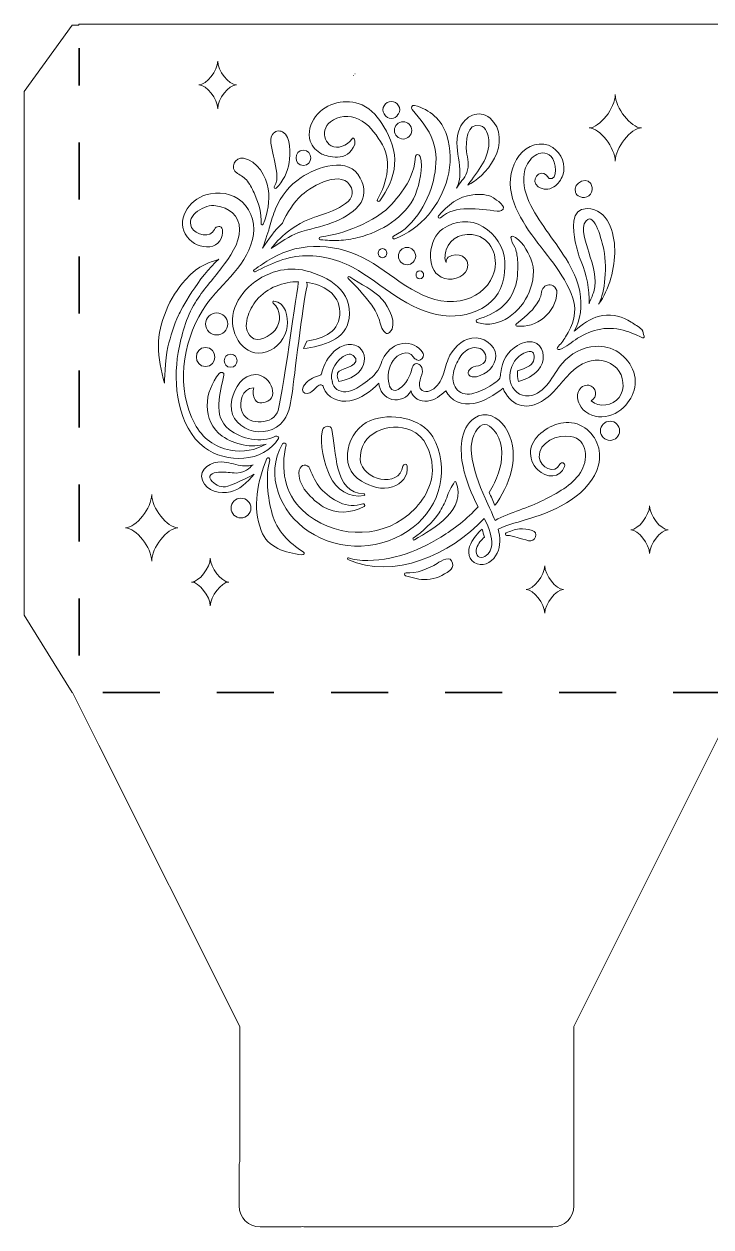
# Model space of a CAD drawing. Extents: x 8 to 992, y -716 to -281.
# Drawn here: x 7.8 to 256.2, y -715.9 to -280.8 of the extents above; entities that cross this region are included whole.
import ezdxf

# ---------------------------------------------------------------- set-up
doc = ezdxf.new("R2010")
doc.units = 0
doc.header["$MEASUREMENT"] = 0
doc.linetypes.add('AI-Linetype-3', pattern=[41.240002, 20.620001, -20.620001])
doc.linetypes.add('AI-Linetype-4', pattern=[41.240002, 20.620001, -20.620001])
doc.layers.add('Layer 1', color=7, linetype='Continuous')

# ---------------------------------------------------------------- blocks, each defined once
blk = doc.blocks.new('block 2')
at = {"layer": 'Layer 1', "lineweight": 0}
for points, knots in [([(515.8, -280.77), (515.8, -280.77), (265.8, -280.77), (265.8, -280.77), (265.8, -280.77), (259.49, -280.77), (259.49, -280.77), (259.49, -280.77), (27.61, -280.77), (27.61, -280.77), (27.61, -280.77), (27.61, -281.15), (27.61, -281.15), (27.61, -281.15), (26.25, -281.15), (26.25, -281.15), (26.25, -281.15), (25.25, -281.15), (25.25, -281.15), (25.25, -281.15), (7.84, -305.14), (7.84, -305.14), (7.84, -305.14), (7.84, -494.62), (7.84, -494.62), (7.84, -494.62), (25.25, -522.54), (25.25, -522.54), (25.25, -522.54), (25.39, -522.54), (25.39, -522.54), (25.39, -522.54), (26.25, -524.27), (26.25, -524.27), (26.25, -524.27), (34.93, -541.62), (34.93, -541.62), (34.93, -541.62), (85.83, -643.41), (85.83, -643.41), (85.83, -643.41), (85.83, -691.68), (85.83, -691.68), (85.83, -691.89), (85.84, -692.1), (85.84, -692.3), (85.7, -692.89), (85.62, -693.49), (85.62, -694.11), (85.62, -694.11), (85.62, -708.31), (85.62, -708.31), (85.62, -712.51), (89.02, -715.92), (93.22, -715.92), (93.22, -715.92), (107.42, -715.92), (107.42, -715.92), (107.84, -715.92), (108.24, -715.87), (108.64, -715.81), (109.09, -715.83), (109.54, -715.85), (110, -715.85), (110, -715.85), (182.51, -715.85), (182.51, -715.85), (182.92, -715.85), (183.32, -715.84), (183.72, -715.82), (184.1, -715.88), (184.48, -715.92), (184.87, -715.92), (184.87, -715.92), (199.07, -715.92), (199.07, -715.92), (203.27, -715.92), (206.68, -712.51), (206.68, -708.31), (206.68, -708.31), (206.68, -694.11), (206.68, -694.11), (206.68, -693.82), (206.66, -693.54), (206.62, -693.25), (206.66, -692.75), (206.68, -692.25), (206.68, -691.74), (206.68, -691.74), (206.68, -643.41), (206.68, -643.41), (206.68, -643.41), (257.56, -541.62), (257.56, -541.62), (257.56, -541.62), (259.49, -537.75), (259.49, -537.75), (259.49, -537.75), (267.12, -522.5), (267.12, -522.5), (267.12, -522.5), (267.12, -643.41), (267.12, -643.41), (267.12, -643.41), (363.81, -643.4), (363.82, -643.41), (364.09, -643.41), (364.36, -643.39), (364.62, -643.38), (365.11, -643.48), (365.62, -643.54), (366.14, -643.54), (366.14, -643.54), (380.34, -643.54), (380.34, -643.54), (384.54, -643.54), (387.94, -640.13), (387.94, -635.93), (387.94, -635.93), (387.94, -621.73), (387.94, -621.73), (387.94, -621.41), (387.92, -621.09), (387.88, -620.78), (387.91, -620.25), (387.93, -619.72), (387.93, -619.18), (387.93, -619.18), (387.93, -582.92), (387.93, -582.92), (387.93, -582.92), (508.47, -522.65), (508.47, -522.65), (508.47, -522.65), (508.47, -715.85), (508.47, -715.85), (508.47, -715.85), (544.73, -715.85), (544.73, -715.85), (545.63, -715.85), (546.52, -715.8), (547.4, -715.71), (547.4, -715.71), (561.18, -715.71), (561.18, -715.71), (565.38, -715.71), (568.79, -712.3), (568.79, -708.1), (568.79, -708.1), (568.79, -694.42), (568.79, -694.42), (568.89, -693.54), (568.94, -692.65), (568.95, -691.74), (568.95, -691.74), (568.95, -643.41), (568.95, -643.41), (568.95, -643.41), (689.8, -643.41), (689.8, -643.41), (689.8, -643.41), (689.8, -691.68), (689.8, -691.68), (689.8, -691.88), (689.81, -692.08), (689.81, -692.28), (689.7, -692.8), (689.63, -693.34), (689.63, -693.9), (689.63, -693.9), (689.63, -708.1), (689.63, -708.1), (689.63, -712.3), (693.04, -715.71), (697.24, -715.71), (697.24, -715.71), (711.33, -715.71), (711.33, -715.71), (712.2, -715.8), (713.07, -715.85), (713.96, -715.85), (713.96, -715.85), (750.26, -715.85), (750.26, -715.85), (750.26, -715.85), (750.26, -522.5), (750.26, -522.5), (750.26, -522.5), (871.08, -582.91), (871.08, -582.91), (871.08, -582.91), (871.09, -619.23), (871.08, -619.24), (871.08, -619.64), (871.09, -620.04), (871.11, -620.44), (871.06, -620.79), (871.03, -621.15), (871.03, -621.52), (871.03, -621.52), (871.03, -635.72), (871.03, -635.72), (871.03, -639.92), (874.43, -643.32), (878.63, -643.32), (878.63, -643.32), (892.83, -643.32), (892.83, -643.32), (892.94, -643.32), (893.04, -643.31), (893.14, -643.31), (893.84, -643.37), (894.54, -643.41), (895.25, -643.41), (895.25, -643.41), (991.93, -643.41), (991.93, -643.41), (991.93, -643.41), (991.93, -280.77), (991.93, -280.77), (991.93, -280.77), (515.8, -280.77), (515.8, -280.77)], [0, 0, 0, 0, 1, 1, 1, 2, 2, 2, 3, 3, 3, 4, 4, 4, 5, 5, 5, 6, 6, 6, 7, 7, 7, 8, 8, 8, 9, 9, 9, 10, 10, 10, 11, 11, 11, 12, 12, 12, 13, 13, 13, 14, 14, 14, 15, 15, 15, 16, 16, 16, 17, 17, 17, 18, 18, 18, 19, 19, 19, 20, 20, 20, 21, 21, 21, 22, 22, 22, 23, 23, 23, 24, 24, 24, 25, 25, 25, 26, 26, 26, 27, 27, 27, 28, 28, 28, 29, 29, 29, 30, 30, 30, 31, 31, 31, 32, 32, 32, 33, 33, 33, 34, 34, 34, 35, 35, 35, 36, 36, 36, 37, 37, 37, 38, 38, 38, 39, 39, 39, 40, 40, 40, 41, 41, 41, 42, 42, 42, 43, 43, 43, 44, 44, 44, 45, 45, 45, 46, 46, 46, 47, 47, 47, 48, 48, 48, 49, 49, 49, 50, 50, 50, 51, 51, 51, 52, 52, 52, 53, 53, 53, 54, 54, 54, 55, 55, 55, 56, 56, 56, 57, 57, 57, 58, 58, 58, 59, 59, 59, 60, 60, 60, 61, 61, 61, 62, 62, 62, 63, 63, 63, 64, 64, 64, 65, 65, 65, 66, 66, 66, 67, 67, 67, 68, 68, 68, 69, 69, 69, 70, 70, 70, 71, 71, 71, 72, 72, 72, 73, 73, 73, 74, 74, 74, 74]), ([(77.86, -294.18), (77.86, -297.63), (81.92, -302.79), (84.62, -302.79), (81.92, -302.79), (77.86, -307.95), (77.86, -311.39), (77.86, -307.95), (73.8, -302.79), (71.1, -302.79), (73.8, -302.79), (77.86, -297.63), (77.86, -294.18)], [0, 0, 0, 0, 1, 1, 1, 2, 2, 2, 3, 3, 3, 4, 4, 4, 4]), ([(126.96, -299.34), (126.99, -299.29), (127.11, -299.17), (126.96, -299.35), (126.96, -299.35), (126.96, -299.35), (126.96, -299.34)], [0, 0, 0, 0, 1, 1, 1, 2, 2, 2, 2]), ([(127.51, -298.79), (127.56, -298.75), (127.66, -298.68), (127.51, -298.79), (127.51, -298.79), (127.51, -298.79), (127.51, -298.79)], [0, 0, 0, 0, 1, 1, 1, 2, 2, 2, 2]), ([(113.28, -314.17), (117.15, -309.14), (124.34, -307.53), (130.1, -310.04), (133.58, -311.56), (136.09, -314.82), (138.01, -317.99), (140.46, -322.02), (142.23, -326.82), (141.86, -331.61), (141.47, -336.51), (139.26, -340.78), (136.46, -344.71), (136.1, -345.21), (135.28, -344.77), (135.62, -344.22), (139.25, -338.21), (141.06, -329.48), (136.78, -323.2), (134.6, -320.01), (132.45, -316.85), (128.8, -315.19), (125.53, -313.72), (121.4, -313.84), (118.65, -316.13), (117.69, -316.93), (116.92, -317.98), (116.59, -319.18), (116.01, -321.29), (117.01, -323.73), (118.9, -324.83), (121.23, -326.19), (124.72, -324.71), (126.34, -322.42), (127.29, -321.07), (127.66, -323.66), (127.42, -324.32), (124.97, -331.1), (117.28, -328.66), (115.57, -327.78), (113.64, -326.79), (112.07, -325.21), (111.37, -323.16), (110.34, -320.14), (111.34, -316.7), (113.28, -314.17)], [0, 0, 0, 0, 1, 1, 1, 2, 2, 2, 3, 3, 3, 4, 4, 4, 5, 5, 5, 6, 6, 6, 7, 7, 7, 8, 8, 8, 9, 9, 9, 10, 10, 10, 11, 11, 11, 12, 12, 12, 13, 13, 13, 14, 14, 14, 15, 15, 15, 15]), ([(140.66, -308.76), (142.72, -308.76), (144.63, -311.37), (143.23, -313.24), (143.16, -313.33), (143.11, -313.43), (143.07, -313.54), (142.21, -315.37), (139.1, -315.37), (138.24, -313.54), (138.21, -313.43), (138.16, -313.33), (138.08, -313.24), (136.68, -311.37), (138.59, -308.76), (140.66, -308.76)], [0, 0, 0, 0, 1, 1, 1, 2, 2, 2, 3, 3, 3, 4, 4, 4, 5, 5, 5, 5]), ([(221.65, -306.29), (221.65, -311.11), (227.33, -318.34), (231.11, -318.34), (227.33, -318.34), (221.65, -325.57), (221.65, -330.38), (221.65, -325.57), (215.97, -318.34), (212.18, -318.34), (215.97, -318.34), (221.65, -311.11), (221.65, -306.29)], [0, 0, 0, 0, 1, 1, 1, 2, 2, 2, 3, 3, 3, 4, 4, 4, 4]), ([(149.06, -310.22), (154.74, -311.71), (158.88, -315.34), (160.72, -321.04), (162.32, -326), (162.35, -331.46), (161.01, -336.49), (158.36, -346.42), (151.52, -354.73), (141.87, -358.48), (141.3, -358.71), (140.91, -357.77), (141.45, -357.5), (149.4, -353.66), (154.54, -344.22), (156.21, -335.83), (157.05, -331.63), (157.18, -327.14), (155.71, -323.05), (154.13, -318.68), (151.16, -315.19), (148.21, -311.68), (147.67, -311.04), (148.17, -309.99), (149.06, -310.22)], [0, 0, 0, 0, 1, 1, 1, 2, 2, 2, 3, 3, 3, 4, 4, 4, 5, 5, 5, 6, 6, 6, 7, 7, 7, 8, 8, 8, 8]), ([(165.38, -318.42), (167.27, -314.17), (172.3, -311.38), (176.35, -314.85), (180.62, -318.51), (180.49, -324.53), (177.99, -329.28), (175.31, -334.38), (171.3, -337.51), (168.3, -339.1), (168.36, -339.02), (168.42, -338.94), (168.48, -338.86), (171.77, -334.19), (176.5, -328.84), (175.91, -322.7), (175.74, -320.92), (174.87, -318.14), (172.9, -317.56), (167.9, -316.11), (167.48, -323.83), (167.87, -326.85), (168.2, -329.5), (168.9, -331.91), (167.98, -334.52), (167.19, -336.74), (165.27, -338.1), (164.29, -340.12), (167.67, -333.14), (162.28, -325.42), (165.38, -318.42)], [0, 0, 0, 0, 1, 1, 1, 2, 2, 2, 3, 3, 3, 4, 4, 4, 5, 5, 5, 6, 6, 6, 7, 7, 7, 8, 8, 8, 9, 9, 9, 10, 10, 10, 10]), ([(148.04, -319.24), (148.04, -320.94), (146.62, -322.36), (144.92, -322.36), (143.22, -322.36), (141.8, -320.94), (141.8, -319.24), (141.8, -317.53), (143.22, -316.11), (144.92, -316.11), (146.62, -316.11), (148.04, -317.53), (148.04, -319.24)], [0, 0, 0, 0, 1, 1, 1, 2, 2, 2, 3, 3, 3, 4, 4, 4, 4]), ([(97.67, -320.73), (98.54, -319.46), (99.93, -319.11), (101.32, -319.77), (104.53, -321.32), (104.1, -327.98), (103.67, -330.88), (103.17, -334.31), (101.52, -337.7), (99.04, -340.16), (98.69, -340.5), (98.07, -340.05), (98.35, -339.63), (100.25, -336.78), (98.78, -332.64), (98.28, -329.52), (97.89, -327.11), (96.18, -322.89), (97.67, -320.73)], [0, 0, 0, 0, 1, 1, 1, 2, 2, 2, 3, 3, 3, 4, 4, 4, 5, 5, 5, 6, 6, 6, 6]), ([(186.89, -328.29), (189.66, -324.6), (194.97, -322.69), (199.09, -325.46), (202.16, -327.53), (203.95, -331.87), (202.65, -335.49), (202.08, -337.09), (200.97, -338.79), (199.45, -339.65), (197.34, -340.84), (195.8, -340.87), (193.79, -339.62), (190.49, -337.56), (194.31, -332.88), (196.78, -335.49), (197.17, -335.9), (197.49, -336.25), (197.74, -336.62), (201.16, -337.56), (200.21, -330.28), (198.49, -328.71), (194.49, -325.08), (190.06, -329.64), (188.98, -333.55), (186.87, -341.22), (192.46, -349.19), (196.57, -355.17), (201.19, -361.89), (207.3, -369.23), (208.8, -377.48), (209.77, -382.8), (209.09, -387.63), (206.79, -391.87), (207.26, -391.49), (207.72, -391.12), (208.16, -390.77), (210.7, -388.69), (213.78, -386.65), (217.13, -386.25), (220.9, -385.8), (224.26, -386.42), (227.41, -388.6), (228.62, -389.44), (230.19, -390.21), (231.2, -391.3), (231.96, -392.11), (231.74, -392.76), (232.08, -393.65), (232.31, -394.22), (231.62, -394.57), (231.22, -394.17), (230.83, -393.79), (229.75, -393.5), (229.17, -393.25), (228.02, -392.75), (226.84, -392.13), (225.63, -391.81), (222.66, -391.04), (219.44, -390.48), (216.39, -391.11), (213.39, -391.73), (210.62, -392.83), (208.02, -394.46), (205.99, -395.75), (203.84, -397.71), (201.58, -398.49), (201.5, -398.52), (201.4, -398.52), (201.32, -398.49), (200.88, -398.75), (200.34, -398.23), (200.72, -397.8), (201.8, -396.57), (202.82, -395.3), (203.71, -393.93), (206.42, -389.78), (207.99, -384.79), (206.3, -379.9), (204.71, -375.32), (202.15, -371.23), (199.29, -367.33), (193.68, -359.67), (186.07, -351.65), (184.07, -342.05), (183.08, -337.27), (183.91, -332.26), (186.89, -328.29)], [0, 0, 0, 0, 1, 1, 1, 2, 2, 2, 3, 3, 3, 4, 4, 4, 5, 5, 5, 6, 6, 6, 7, 7, 7, 8, 8, 8, 9, 9, 9, 10, 10, 10, 11, 11, 11, 12, 12, 12, 13, 13, 13, 14, 14, 14, 15, 15, 15, 16, 16, 16, 17, 17, 17, 18, 18, 18, 19, 19, 19, 20, 20, 20, 21, 21, 21, 22, 22, 22, 23, 23, 23, 24, 24, 24, 25, 25, 25, 26, 26, 26, 27, 27, 27, 28, 28, 28, 29, 29, 29, 29]), ([(87.26, -329.34), (92.1, -330.14), (95.53, -335.98), (96.17, -340.43), (96.77, -344.65), (96.01, -349.31), (94.28, -353.2), (94.12, -353.56), (93.5, -353.38), (93.53, -352.99), (93.86, -349.2), (92.7, -345.88), (91.28, -342.44), (90.59, -340.77), (89.75, -339.08), (88.67, -337.62), (87.65, -336.25), (86.37, -335.66), (84.97, -334.78), (81.98, -332.89), (84.02, -328.8), (87.26, -329.34)], [0, 0, 0, 0, 1, 1, 1, 2, 2, 2, 3, 3, 3, 4, 4, 4, 5, 5, 5, 6, 6, 6, 7, 7, 7, 7]), ([(98.82, -347.56), (100.86, -342.81), (103.74, -339.23), (108.01, -336.31), (113.51, -332.54), (125.46, -328.35), (129.43, -336.49), (131.1, -339.93), (131.51, -343.43), (128.83, -346.53), (126.36, -349.4), (122.9, -351.26), (119.4, -352.58), (115.29, -354.13), (110.93, -354.9), (106.79, -356.35), (104.27, -357.24), (100.13, -359.93), (97.17, -362), (97.62, -361.49), (102.54, -354.21), (112.89, -350.62), (116.63, -349.33), (128.72, -346.09), (126.23, -340.07), (123.29, -332.92), (111.94, -339.22), (108.33, -342.57), (105.13, -345.52), (103.07, -348.89), (101.27, -352.82), (101.26, -352.84), (101.25, -352.86), (101.24, -352.88), (98.42, -355.39), (96.33, -358.69), (94.11, -361.8), (95.1, -359.11), (96.46, -355.01), (96.66, -354.21), (97.22, -351.95), (97.91, -349.69), (98.82, -347.56)], [0, 0, 0, 0, 1, 1, 1, 2, 2, 2, 3, 3, 3, 4, 4, 4, 5, 5, 5, 6, 6, 6, 7, 7, 7, 8, 8, 8, 9, 9, 9, 10, 10, 10, 11, 11, 11, 12, 12, 12, 13, 13, 13, 14, 14, 14, 14]), ([(108.86, -326.43), (112.42, -326.43), (112.42, -331.95), (108.86, -331.95), (105.3, -331.95), (105.3, -326.43), (108.86, -326.43)], [0, 0, 0, 0, 1, 1, 1, 2, 2, 2, 2]), ([(128.55, -358.01), (126.3, -358.55), (123.95, -358.88), (121.64, -359.08), (119.43, -359.27), (117.26, -358.85), (115.05, -358.84), (114.47, -358.84), (114.37, -357.88), (114.96, -357.81), (117.06, -357.59), (128.04, -355.95), (137.51, -348.96), (140.75, -346.57), (142.85, -343.64), (145.17, -340.41), (146.51, -338.53), (148.95, -334.67), (149.46, -328.57), (149.53, -327.69), (150.83, -327.9), (151.06, -328.65), (152.39, -332.86), (150.83, -338.43), (149.38, -342.44), (147.9, -346.52), (144.16, -350.05), (140.73, -352.53), (137.08, -355.17), (132.93, -356.95), (128.55, -358.01)], [0, 0, 0, 0, 1, 1, 1, 2, 2, 2, 3, 3, 3, 4, 4, 4, 5, 5, 5, 6, 6, 6, 7, 7, 7, 8, 8, 8, 9, 9, 9, 10, 10, 10, 10]), ([(213.32, -339.86), (213.71, -342.34), (211.05, -344.33), (208.78, -343.21), (207.97, -342.81), (207.5, -342.29), (207.27, -341.71), (205.88, -338.09), (212.57, -335.13), (213.32, -339.86)], [0, 0, 0, 0, 1, 1, 1, 2, 2, 2, 3, 3, 3, 3]), ([(73.62, -342.58), (78.1, -341.38), (83.16, -341.73), (86.7, -345.07), (90.37, -348.54), (91.67, -353.91), (90.46, -358.74), (87.83, -369.31), (77.83, -375.53), (72.34, -384.37), (65, -396.19), (62.76, -412.86), (69.58, -425.38), (72.45, -430.66), (76.54, -433.76), (82.49, -434.9), (87.12, -435.78), (91.49, -434.93), (95.36, -432.74), (90.06, -434.2), (83.99, -433), (79.53, -429.8), (71.89, -424.32), (72.96, -413.76), (78.41, -407.15), (78.95, -406.49), (80.37, -406.79), (80.14, -407.81), (78.74, -414.02), (75.89, -422.6), (82, -427.42), (86.44, -430.92), (93.57, -432.43), (98.82, -429.88), (99.1, -429.74), (99.34, -429.81), (99.49, -429.96), (99.83, -430.01), (100.1, -430.36), (99.88, -430.72), (94.29, -439.56), (80.92, -439.83), (73.05, -433.9), (63.25, -426.5), (61.61, -410.76), (63.6, -399.55), (64.7, -393.42), (66.44, -386.93), (69.72, -381.57), (72.47, -377.07), (76.12, -373.21), (79.26, -369), (82.16, -365.11), (85.83, -360.21), (85.78, -355.1), (85.73, -349.74), (81.97, -347.32), (77.21, -346.48), (73.53, -345.83), (66.13, -349.76), (68.44, -354.42), (69.73, -357.01), (75.49, -358.4), (76.68, -355.05), (77.14, -353.74), (79.38, -353.54), (79.59, -355.15), (79.98, -358.08), (78.11, -360.96), (75.01, -361.34), (71.87, -361.73), (68.79, -360.29), (66.85, -357.8), (62.36, -352.05), (67.45, -344.23), (73.62, -342.58)], [0, 0, 0, 0, 1, 1, 1, 2, 2, 2, 3, 3, 3, 4, 4, 4, 5, 5, 5, 6, 6, 6, 7, 7, 7, 8, 8, 8, 9, 9, 9, 10, 10, 10, 11, 11, 11, 12, 12, 12, 13, 13, 13, 14, 14, 14, 15, 15, 15, 16, 16, 16, 17, 17, 17, 18, 18, 18, 19, 19, 19, 20, 20, 20, 21, 21, 21, 22, 22, 22, 23, 23, 23, 24, 24, 24, 25, 25, 25, 25]), ([(180.49, -348.26), (180.04, -348.5), (179.49, -348.46), (178.97, -348.42), (172.43, -347.83), (163.84, -345.9), (158.42, -350.86), (157.94, -351.3), (157.29, -350.63), (157.71, -350.15), (161.03, -346.41), (164.88, -343.04), (170.11, -342.56), (172.44, -342.35), (175.6, -342.21), (177.62, -343.64), (178.43, -344.22), (182.93, -346.96), (180.49, -348.26)], [0, 0, 0, 0, 1, 1, 1, 2, 2, 2, 3, 3, 3, 4, 4, 4, 5, 5, 5, 6, 6, 6, 6]), ([(211.52, -347.49), (219.04, -347.65), (221.4, -356.4), (221.47, -362.45), (221.55, -369.02), (219.5, -376.77), (215.6, -382.12), (217.27, -379.84), (219.1, -369.89), (217.47, -362.3), (216.86, -359.51), (214.26, -348.57), (211.1, -351.92), (208.66, -354.51), (211.23, -360.11), (212.11, -363.34), (213.33, -367.84), (215.39, -372.98), (213.87, -377.65), (213.38, -379.12), (212.62, -380.48), (212.18, -381.96), (212.35, -376.71), (211.31, -371.49), (209.27, -366.66), (208.32, -364.39), (207.71, -361.93), (207.19, -359.54), (206.32, -355.53), (205.2, -347.35), (211.52, -347.49)], [0, 0, 0, 0, 1, 1, 1, 2, 2, 2, 3, 3, 3, 4, 4, 4, 5, 5, 5, 6, 6, 6, 7, 7, 7, 8, 8, 8, 9, 9, 9, 10, 10, 10, 10]), ([(176.65, -381.29), (172.54, -384.93), (167.12, -386.56), (161.68, -386.39), (148.65, -386), (139.26, -376.39), (128.77, -369.98), (122.99, -366.44), (116.58, -364.43), (109.76, -364.58), (103.09, -364.73), (97.22, -367.27), (91.45, -370.44), (91.02, -370.67), (90.6, -370), (91, -369.72), (93.05, -368.27), (95.13, -366.86), (97.29, -365.58), (108, -359.21), (121.69, -360.1), (132.32, -366.29), (142.44, -372.18), (152.75, -383.18), (165.56, -380.87), (170.79, -379.92), (175.38, -376.81), (177.41, -371.75), (179.6, -366.31), (177.69, -359.02), (171.52, -357.27), (167.16, -356.03), (161.79, -357.8), (160.49, -362.44), (160.16, -363.61), (159.74, -365.79), (160.47, -366.98), (160.39, -366.34), (160.6, -365.66), (161.27, -365.15), (164.32, -362.85), (169.64, -365.09), (168.12, -369.39), (166.9, -372.85), (161.78, -373.91), (158.73, -372.34), (152.71, -369.23), (154.17, -358.31), (159.23, -354.89), (163.74, -351.84), (169.09, -351.19), (173.87, -354.14), (178.17, -356.8), (181.5, -361.39), (181.74, -366.57), (181.99, -371.94), (180.83, -377.58), (176.65, -381.29)], [0, 0, 0, 0, 1, 1, 1, 2, 2, 2, 3, 3, 3, 4, 4, 4, 5, 5, 5, 6, 6, 6, 7, 7, 7, 8, 8, 8, 9, 9, 9, 10, 10, 10, 11, 11, 11, 12, 12, 12, 13, 13, 13, 14, 14, 14, 15, 15, 15, 16, 16, 16, 17, 17, 17, 18, 18, 18, 19, 19, 19, 19]), ([(186.28, -365.94), (186.17, -364.5), (185.95, -362.75), (185.29, -361.46), (184.75, -360.39), (183.95, -359.19), (183.92, -357.97), (183.91, -357.68), (184.21, -357.48), (184.48, -357.55), (187.54, -358.34), (190.03, -363.04), (191.16, -365.71), (192.69, -369.34), (192.01, -374.15), (190.54, -377.71), (187.58, -384.85), (179.88, -391.33), (171.76, -388.75), (171.2, -388.57), (171.19, -387.77), (171.76, -387.59), (178.38, -385.55), (183.71, -382.24), (185.64, -375.2), (186.45, -372.21), (186.51, -369.02), (186.28, -365.94)], [0, 0, 0, 0, 1, 1, 1, 2, 2, 2, 3, 3, 3, 4, 4, 4, 5, 5, 5, 6, 6, 6, 7, 7, 7, 8, 8, 8, 9, 9, 9, 9]), ([(137.46, -365.29), (135.35, -365.29), (135.35, -362.02), (137.46, -362.02), (139.57, -362.02), (139.57, -365.29), (137.46, -365.29)], [0, 0, 0, 0, 1, 1, 1, 2, 2, 2, 2]), ([(143.22, -364.72), (143.22, -363.02), (144.64, -361.59), (146.34, -361.59), (148.04, -361.59), (149.47, -363.02), (149.47, -364.72), (149.47, -366.42), (148.04, -367.84), (146.34, -367.84), (144.64, -367.84), (143.22, -366.42), (143.22, -364.72)], [0, 0, 0, 0, 1, 1, 1, 2, 2, 2, 3, 3, 3, 4, 4, 4, 4]), ([(66.17, -373.25), (71.19, -367.56), (75.46, -367.03), (78.26, -365.81), (71.02, -372.18), (64.47, -384.39), (63.68, -386.06), (61.94, -389.74), (60.85, -393.64), (59.88, -397.58), (58.79, -402.03), (58.67, -410.98), (58.58, -410.63), (57.5, -406.32), (56.45, -401.56), (56.44, -397.12), (56.42, -388.89), (60.54, -379.62), (66.17, -373.25)], [0, 0, 0, 0, 1, 1, 1, 2, 2, 2, 3, 3, 3, 4, 4, 4, 5, 5, 5, 6, 6, 6, 6]), ([(110.01, -374.18), (109.99, -374.17), (109.97, -374.17), (109.96, -374.17), (110.2, -374.53), (110.31, -374.99), (110.18, -375.53), (108.65, -382.14), (105.48, -409.55), (104.87, -413.69), (104.35, -417.29), (103.97, -421.06), (101.79, -424.1), (95.82, -432.42), (80.41, -427.41), (83, -416.52), (83.95, -412.55), (86.98, -407.4), (91.65, -407.56), (97.25, -407.75), (101.01, -417.14), (93.87, -417.84), (92.89, -417.93), (91.97, -417.66), (91.47, -416.73), (90.68, -415.24), (90.47, -413.88), (90.91, -412.32), (86.47, -412.4), (85.65, -417.97), (86.43, -420.48), (88.1, -425.84), (96.76, -426.1), (99.37, -421.45), (100.76, -418.99), (106.98, -374.15), (107.1, -373.98), (101.84, -373.9), (95.69, -376.07), (91.95, -380.67), (89.38, -383.82), (86.15, -390.48), (89.94, -393.98), (92.53, -396.36), (96.85, -393.66), (98.62, -391.49), (100.94, -388.63), (100.86, -384.17), (97.88, -381.75), (97.59, -381.51), (97.8, -380.93), (98.19, -380.96), (102.39, -381.35), (103.47, -386.7), (103.02, -390.13), (102.47, -394.29), (99.52, -398.09), (95.47, -399.35), (87.56, -401.82), (82.31, -393.18), (83.34, -386.2), (84.5, -378.39), (91.96, -372.05), (99.32, -370.16), (102.76, -369.27), (106.32, -369.11), (109.79, -370.01), (118.15, -372.16), (126.74, -377.36), (125.38, -387.25), (124.31, -395), (115.86, -397.32), (108.85, -398.17), (108.85, -398.17), (110.11, -395.43), (110.11, -395.43), (116.14, -394.62), (122.27, -391.91), (122.06, -384.87), (121.86, -378.33), (115.89, -374.97), (110.01, -374.18)], [0, 0, 0, 0, 1, 1, 1, 2, 2, 2, 3, 3, 3, 4, 4, 4, 5, 5, 5, 6, 6, 6, 7, 7, 7, 8, 8, 8, 9, 9, 9, 10, 10, 10, 11, 11, 11, 12, 12, 12, 13, 13, 13, 14, 14, 14, 15, 15, 15, 16, 16, 16, 17, 17, 17, 18, 18, 18, 19, 19, 19, 20, 20, 20, 21, 21, 21, 22, 22, 22, 23, 23, 23, 24, 24, 24, 25, 25, 25, 26, 26, 26, 27, 27, 27, 27]), ([(125.1, -372.87), (124.68, -372.48), (125.2, -371.87), (125.66, -372.2), (129.59, -375.05), (134.13, -376.67), (137.4, -380.42), (139.66, -383.01), (143.19, -389.32), (140.02, -392.38), (139.6, -392.78), (139.06, -392.87), (138.58, -392.5), (136.94, -391.26), (136.77, -389.05), (136.12, -387.23), (135.41, -385.29), (134.38, -383.48), (133.12, -381.84), (130.68, -378.68), (128, -375.6), (125.1, -372.87)], [0, 0, 0, 0, 1, 1, 1, 2, 2, 2, 3, 3, 3, 4, 4, 4, 5, 5, 5, 6, 6, 6, 7, 7, 7, 7]), ([(150.96, -370.06), (152.78, -370.06), (152.78, -372.88), (150.96, -372.88), (149.14, -372.88), (149.14, -370.06), (150.96, -370.06)], [0, 0, 0, 0, 1, 1, 1, 2, 2, 2, 2]), ([(185.83, -389.28), (188.46, -387.08), (191.37, -385.01), (193.24, -382.04), (193.82, -381.13), (194.4, -380.21), (194.68, -379.15), (194.9, -378.28), (194.97, -377.27), (195.43, -376.48), (196.23, -375.12), (197.88, -374.73), (199.19, -375.5), (200, -375.97), (200.58, -376.91), (200.55, -377.87), (200.28, -385.02), (193.13, -391.02), (186.02, -390.01), (185.7, -389.97), (185.59, -389.48), (185.83, -389.28)], [0, 0, 0, 0, 1, 1, 1, 2, 2, 2, 3, 3, 3, 4, 4, 4, 5, 5, 5, 6, 6, 6, 7, 7, 7, 7]), ([(73.51, -389.25), (73.51, -387.07), (75.32, -385.25), (77.5, -385.25), (79.68, -385.25), (81.49, -387.07), (81.49, -389.25), (81.49, -391.42), (79.68, -393.24), (77.5, -393.24), (75.32, -393.24), (73.51, -391.42), (73.51, -389.25)], [0, 0, 0, 0, 1, 1, 1, 2, 2, 2, 3, 3, 3, 4, 4, 4, 4]), ([(216.83, -422.89), (213.54, -422.98), (210.14, -421.25), (208.66, -418.3), (207.95, -416.89), (207.7, -415.17), (208.31, -413.71), (208.92, -412.25), (210.52, -411.16), (212.08, -411.43), (213.32, -411.64), (214.36, -412.7), (214.54, -413.94), (214.73, -415.18), (214.04, -416.5), (212.92, -417.06), (215.77, -419.6), (220.74, -418.87), (223.03, -415.81), (225.31, -412.75), (224.8, -408.08), (222.17, -405.3), (219.55, -402.53), (215.22, -401.69), (211.6, -402.91), (206.74, -404.54), (203.63, -409.11), (200.2, -412.91), (196.77, -416.72), (191.7, -420.17), (186.85, -418.53), (184.14, -417.61), (182.12, -415.2), (181.1, -412.53), (177.85, -414.89), (174.45, -417.33), (170.48, -418.03), (166.52, -418.73), (161.85, -417.13), (160.34, -413.4), (158.52, -415.22), (156.33, -416.87), (153.77, -417.18), (151.22, -417.5), (148.31, -416.03), (147.79, -413.51), (146.51, -415.9), (143.53, -417.23), (140.9, -416.59), (138.27, -415.95), (136.23, -413.39), (136.2, -410.68), (133.15, -413.55), (129.75, -416.39), (125.62, -417.1), (121.94, -417.73), (117.31, -416), (116.12, -412.19), (116.04, -411.94), (115.97, -411.68), (115.79, -411.51), (115.49, -411.22), (115.01, -411.26), (114.62, -411.41), (113.51, -411.85), (112.84, -412.94), (111.93, -413.71), (111.02, -414.47), (109.42, -414.79), (108.78, -413.79), (108.27, -412.99), (108.75, -411.92), (109.34, -411.18), (110.59, -409.63), (112.35, -408.5), (114.29, -408.04), (114.59, -407.96), (114.91, -407.9), (115.14, -407.69), (115.4, -407.45), (115.48, -407.07), (115.56, -406.72), (116.23, -403.82), (117.81, -401.14), (120.03, -399.15), (121.28, -398.04), (122.76, -397.12), (124.4, -396.79), (126.05, -396.45), (127.86, -396.75), (129.16, -397.82), (131.48, -399.73), (131.37, -403.59), (129.54, -405.98), (127.71, -408.38), (124.67, -409.53), (121.7, -410.03), (121.15, -408.82), (120.7, -407.14), (121.78, -406.36), (123.06, -405.43), (130.62, -403.89), (126.9, -400.69), (125.73, -399.68), (123.9, -400.44), (122.72, -401.44), (120.23, -403.56), (118.13, -406.87), (119.36, -410.23), (119.34, -410.23), (119.31, -410.24), (119.29, -410.24), (119.46, -412.49), (121.98, -413.95), (124.23, -413.8), (126.48, -413.65), (128.47, -412.35), (130.32, -411.06), (132.63, -409.45), (134.98, -407.7), (136.26, -405.2), (136.8, -404.16), (137.14, -403.02), (137.63, -401.95), (138.81, -399.4), (141.03, -397.27), (143.74, -396.53), (146.45, -395.79), (149.62, -396.61), (151.38, -398.8), (152.02, -399.6), (152.48, -400.13), (152.21, -401.12), (151.94, -402.11), (150.69, -402.83), (149.83, -402.27), (149.28, -401.93), (149.07, -401.78), (148.72, -401.25), (146.7, -398.19), (142.86, -400.29), (141.29, -402.52), (139.56, -404.98), (139.1, -408.26), (139.82, -411.09), (140.05, -412.01), (140.51, -413), (141.42, -413.27), (142.18, -413.49), (142.99, -413.11), (143.63, -412.65), (145.97, -411), (147.35, -408.3), (148.11, -405.54), (148.27, -404.94), (148.44, -404.3), (148.92, -403.91), (149.97, -403.05), (151.64, -404.22), (151.86, -405.56), (152.08, -406.9), (151.44, -408.22), (151.07, -409.53), (150.69, -410.84), (150.68, -412.49), (151.77, -413.3), (152.55, -413.87), (153.64, -413.82), (154.54, -413.49), (156.71, -412.72), (158.19, -410.66), (159.06, -408.53), (159.94, -406.4), (160.36, -404.1), (161.23, -401.96), (162.73, -398.25), (165.88, -394.98), (169.83, -394.38), (173.79, -393.78), (178.24, -396.67), (178.42, -400.67), (178.58, -404.42), (175.11, -407.54), (171.43, -408.34), (170.43, -408.55), (169.16, -408.53), (168.66, -407.64), (168.04, -406.55), (169.17, -405.24), (170.36, -404.83), (171.54, -404.42), (172.91, -404.4), (173.88, -403.62), (175.41, -402.39), (175.04, -399.69), (173.44, -398.56), (171.84, -397.42), (169.55, -397.69), (167.91, -398.76), (166.27, -399.84), (165.18, -401.57), (164.33, -403.34), (163.47, -405.15), (162.81, -407.12), (162.92, -409.12), (163.03, -411.13), (164.04, -413.17), (165.82, -414.08), (167.74, -415.07), (170.08, -414.59), (172.1, -413.83), (174.4, -412.96), (176.58, -411.75), (178.53, -410.25), (179.05, -409.86), (179.57, -409.42), (179.86, -408.84), (180.16, -408.21), (180.17, -407.49), (180.23, -406.8), (180.56, -402.85), (182.88, -399.11), (186.26, -397.04), (188.37, -395.76), (191.14, -395.14), (193.26, -396.39), (196.4, -398.25), (196.21, -403.2), (193.82, -405.95), (191.99, -408.06), (189.38, -409.2), (186.68, -410.05), (186.28, -408.85), (186.17, -407.58), (186.34, -406.26), (186.58, -406.17), (186.81, -406.08), (187.06, -405.99), (188.66, -405.39), (191.45, -404.58), (192.02, -402.68), (192.47, -401.19), (192.62, -398.99), (190.53, -399.25), (188.76, -399.47), (187, -400.67), (185.83, -401.96), (184.05, -403.92), (183.2, -407.36), (183.65, -409.94), (184.2, -413.14), (187.13, -415.69), (190.45, -415.3), (193.32, -414.97), (195.71, -412.94), (197.48, -410.66), (199.24, -408.38), (200.57, -405.78), (202.42, -403.56), (205.42, -399.99), (209.94, -397.62), (214.55, -397.36), (215.96, -397.29), (217.37, -397.41), (218.75, -397.74), (224.66, -399.2), (229.39, -405.08), (228.82, -411.14), (228.56, -413.91), (227.29, -416.53), (225.45, -418.6), (223.25, -421.06), (220.13, -422.8), (216.83, -422.89)], [0, 0, 0, 0, 1, 1, 1, 2, 2, 2, 3, 3, 3, 4, 4, 4, 5, 5, 5, 6, 6, 6, 7, 7, 7, 8, 8, 8, 9, 9, 9, 10, 10, 10, 11, 11, 11, 12, 12, 12, 13, 13, 13, 14, 14, 14, 15, 15, 15, 16, 16, 16, 17, 17, 17, 18, 18, 18, 19, 19, 19, 20, 20, 20, 21, 21, 21, 22, 22, 22, 23, 23, 23, 24, 24, 24, 25, 25, 25, 26, 26, 26, 27, 27, 27, 28, 28, 28, 29, 29, 29, 30, 30, 30, 31, 31, 31, 32, 32, 32, 33, 33, 33, 34, 34, 34, 35, 35, 35, 36, 36, 36, 37, 37, 37, 38, 38, 38, 39, 39, 39, 40, 40, 40, 41, 41, 41, 42, 42, 42, 43, 43, 43, 44, 44, 44, 45, 45, 45, 46, 46, 46, 47, 47, 47, 48, 48, 48, 49, 49, 49, 50, 50, 50, 51, 51, 51, 52, 52, 52, 53, 53, 53, 54, 54, 54, 55, 55, 55, 56, 56, 56, 57, 57, 57, 58, 58, 58, 59, 59, 59, 60, 60, 60, 61, 61, 61, 62, 62, 62, 63, 63, 63, 64, 64, 64, 65, 65, 65, 66, 66, 66, 67, 67, 67, 68, 68, 68, 69, 69, 69, 70, 70, 70, 71, 71, 71, 72, 72, 72, 73, 73, 73, 74, 74, 74, 75, 75, 75, 76, 76, 76, 77, 77, 77, 78, 78, 78, 79, 79, 79, 80, 80, 80, 81, 81, 81, 82, 82, 82, 83, 83, 83, 84, 84, 84, 85, 85, 85, 86, 86, 86, 87, 87, 87, 88, 88, 88, 89, 89, 89, 90, 90, 90, 91, 91, 91, 91]), ([(73.5, -404.69), (69.04, -404.69), (69.04, -397.77), (73.5, -397.77), (77.96, -397.77), (77.96, -404.69), (73.5, -404.69)], [0, 0, 0, 0, 1, 1, 1, 2, 2, 2, 2]), ([(82.56, -400.18), (85.64, -400.18), (85.64, -404.94), (82.56, -404.94), (79.49, -404.94), (79.49, -400.18), (82.56, -400.18)], [0, 0, 0, 0, 1, 1, 1, 2, 2, 2, 2]), ([(101.33, -432.68), (101.67, -432.12), (102.74, -432.25), (102.57, -433.03), (100.66, -441.8), (101.86, -450.38), (108.71, -456.78), (119.14, -466.52), (135.85, -467.53), (146.94, -458.17), (151.87, -454.01), (155.93, -447.73), (155.48, -441), (155.13, -435.66), (152.93, -429.92), (147.7, -427.7), (139.94, -424.41), (128.79, -428.73), (129.45, -438.42), (129.96, -445.8), (143.49, -448.91), (144.87, -440.65), (145.01, -439.81), (146.3, -439.77), (146.4, -440.65), (146.78, -444.26), (144.49, -447.14), (141.11, -448.24), (137.24, -449.5), (133.21, -448.05), (129.88, -446.13), (120.94, -440.96), (124.72, -427.61), (133.14, -424.18), (140.22, -421.31), (151.56, -423.06), (155.62, -430.12), (161.97, -441.15), (158.52, -455.14), (148.51, -462.83), (137.58, -471.23), (122.15, -472), (110.63, -464.23), (100.54, -457.43), (94.67, -443.94), (101.33, -432.68)], [0, 0, 0, 0, 1, 1, 1, 2, 2, 2, 3, 3, 3, 4, 4, 4, 5, 5, 5, 6, 6, 6, 7, 7, 7, 8, 8, 8, 9, 9, 9, 10, 10, 10, 11, 11, 11, 12, 12, 12, 13, 13, 13, 14, 14, 14, 15, 15, 15, 15]), ([(215.59, -440.29), (212.85, -450.94), (200.38, -456.65), (190.77, -459.63), (187.09, -460.77), (182.94, -461.81), (179.27, -463.51), (180.07, -466.44), (180.26, -469.46), (178.95, -472.18), (177.65, -474.88), (174.77, -477.09), (171.65, -476.07), (168.51, -475.05), (168.03, -471.43), (169.38, -468.77), (170.45, -466.65), (171.87, -464.93), (173.55, -463.48), (173.77, -464.47), (174.01, -465.46), (174.33, -466.43), (173.25, -467.32), (172.03, -468.66), (171.51, -470.43), (171.01, -472.09), (171.79, -474.31), (173.9, -473.6), (177.45, -472.39), (178.39, -467.17), (174.19, -459.63), (162.02, -472.65), (141.53, -482.01), (124.91, -474.41), (124.57, -474.26), (124.8, -473.8), (125.14, -473.9), (126.16, -474.2), (127.21, -474.47), (128.27, -474.6), (138.69, -475.85), (149.84, -471.79), (158.6, -466.38), (163.37, -463.44), (168.13, -459.76), (172.02, -455.4), (169.69, -450.76), (167.66, -446.12), (166.59, -440.86), (165.44, -435.24), (165.28, -427.06), (170.7, -423.36), (174.77, -420.58), (179.3, -422.81), (181.8, -426.62), (187.41, -435.16), (184.29, -445.99), (178.89, -453.82), (178.62, -454.21), (178.33, -454.6), (178.04, -454.99), (177.47, -453.35), (176.77, -451.75), (176, -450.2), (177.41, -447.99), (178.58, -445.64), (179.42, -443.17), (180.94, -438.66), (181.38, -433.11), (178.65, -428.94), (177.5, -427.19), (175.08, -424.29), (172.81, -426.22), (170.05, -428.6), (169.24, -432.69), (169.65, -436.16), (170.3, -441.65), (172.28, -447.15), (174.55, -452.3), (174.62, -452.21), (177.7, -459.11), (178.19, -460.33), (183.71, -457.36), (190.35, -455.73), (195.65, -453.01), (200.48, -450.54), (205.97, -447.72), (209.04, -443.05), (211.89, -438.73), (211.87, -430.98), (205.54, -429.92), (200.98, -429.16), (193.76, -431.93), (194.17, -437.51), (194.43, -441.02), (199.82, -444.04), (201.62, -440.02), (202.12, -438.9), (203.72, -439.65), (203.34, -440.78), (201.83, -445.22), (196.56, -445.11), (193.62, -442.05), (189.63, -437.89), (190.34, -432.38), (194.72, -428.74), (198.87, -425.29), (204.73, -423.41), (209.78, -426.31), (214.64, -429.12), (217.01, -434.77), (215.59, -440.29)], [0, 0, 0, 0, 1, 1, 1, 2, 2, 2, 3, 3, 3, 4, 4, 4, 5, 5, 5, 6, 6, 6, 7, 7, 7, 8, 8, 8, 9, 9, 9, 10, 10, 10, 11, 11, 11, 12, 12, 12, 13, 13, 13, 14, 14, 14, 15, 15, 15, 16, 16, 16, 17, 17, 17, 18, 18, 18, 19, 19, 19, 20, 20, 20, 21, 21, 21, 22, 22, 22, 23, 23, 23, 24, 24, 24, 25, 25, 25, 26, 26, 26, 27, 27, 27, 28, 28, 28, 29, 29, 29, 30, 30, 30, 31, 31, 31, 32, 32, 32, 33, 33, 33, 34, 34, 34, 35, 35, 35, 36, 36, 36, 37, 37, 37, 37]), ([(115.74, -427.68), (116.07, -426.05), (118.74, -425.67), (119.15, -427.46), (120.86, -435.01), (119.69, -450.35), (130.78, -450.75), (131.18, -450.76), (131.22, -451.3), (130.82, -451.37), (125.48, -452.29), (120.74, -449.08), (118.47, -444.25), (116.27, -439.57), (114.7, -432.84), (115.74, -427.68)], [0, 0, 0, 0, 1, 1, 1, 2, 2, 2, 3, 3, 3, 4, 4, 4, 5, 5, 5, 5]), ([(219.75, -431.39), (217.86, -431.39), (216.27, -429.8), (216.27, -427.91), (216.27, -426.01), (217.86, -424.42), (219.75, -424.42), (221.65, -424.42), (223.23, -426.01), (223.23, -427.91), (223.23, -429.8), (221.65, -431.39), (219.75, -431.39)], [0, 0, 0, 0, 1, 1, 1, 2, 2, 2, 3, 3, 3, 4, 4, 4, 4]), ([(82.51, -450), (78.91, -450.71), (73.8, -449.85), (72.34, -445.87), (70.8, -441.65), (75.73, -439), (79.33, -439.16), (81.68, -439.27), (83.85, -440.06), (86.13, -440.5), (87.88, -440.84), (89.49, -440.55), (90.74, -440.18), (89.82, -440.54), (89.03, -442.85), (84.6, -443.22), (82.64, -443.08), (80.67, -442.83), (78.75, -442.87), (77.26, -442.9), (73.74, -443.41), (75.42, -445.66), (76.69, -447.36), (78.53, -448.32), (80.68, -448.14), (82.28, -448), (90.28, -444.18), (91, -443.65), (88.77, -446.52), (85.38, -449.44), (82.51, -450)], [0, 0, 0, 0, 1, 1, 1, 2, 2, 2, 3, 3, 3, 4, 4, 4, 5, 5, 5, 6, 6, 6, 7, 7, 7, 8, 8, 8, 9, 9, 9, 10, 10, 10, 10]), ([(108.32, -472.74), (102.3, -472.11), (95.95, -470.2), (93.6, -464.03), (90.35, -455.51), (92.21, -446.08), (95.66, -437.98), (95.92, -437.37), (96.87, -437.81), (96.71, -438.42), (95.08, -444.41), (95.95, -452.08), (97.59, -458.01), (99.23, -463.91), (103.67, -468.58), (108.8, -471.71), (109.42, -472.09), (109.13, -472.82), (108.32, -472.74)], [0, 0, 0, 0, 1, 1, 1, 2, 2, 2, 3, 3, 3, 4, 4, 4, 5, 5, 5, 6, 6, 6, 6]), ([(130.39, -454.28), (130.96, -454.05), (131.31, -454.96), (130.8, -455.25), (126.32, -457.74), (120.55, -458.2), (116.06, -455.42), (112.16, -453), (106.27, -447.46), (107.38, -442.21), (107.83, -440.09), (110.24, -439.44), (111.19, -441.71), (112.24, -444.21), (113.22, -446.73), (115.09, -448.76), (118.85, -452.81), (124.8, -456.53), (130.39, -454.28)], [0, 0, 0, 0, 1, 1, 1, 2, 2, 2, 3, 3, 3, 4, 4, 4, 5, 5, 5, 6, 6, 6, 6]), ([(160.68, -452.15), (161.41, -450.04), (162.38, -448.27), (163.55, -446.35), (163.65, -446.19), (163.88, -446.18), (163.96, -446.37), (168.09, -456.56), (156.11, -463.07), (149.05, -467.37), (148.62, -467.64), (148.18, -467.02), (148.6, -466.72), (152.04, -464.3), (155.6, -461.15), (157.91, -457.62), (159.03, -455.91), (160, -454.09), (160.68, -452.15)], [0, 0, 0, 0, 1, 1, 1, 2, 2, 2, 3, 3, 3, 4, 4, 4, 5, 5, 5, 6, 6, 6, 6]), ([(53.99, -475.06), (53.99, -470.24), (48.31, -463.01), (44.52, -463.01), (48.31, -463.01), (53.99, -455.79), (53.99, -450.97), (53.99, -455.79), (59.67, -463.01), (63.45, -463.01), (59.67, -463.01), (53.99, -470.24), (53.99, -475.06)], [0, 0, 0, 0, 1, 1, 1, 2, 2, 2, 3, 3, 3, 4, 4, 4, 4]), ([(86.28, -459.45), (84.33, -459.45), (82.69, -457.81), (82.69, -455.86), (82.69, -453.9), (84.33, -452.27), (86.28, -452.27), (88.24, -452.27), (89.87, -453.9), (89.87, -455.86), (89.87, -457.81), (88.24, -459.45), (86.28, -459.45)], [0, 0, 0, 0, 1, 1, 1, 2, 2, 2, 3, 3, 3, 4, 4, 4, 4]), ([(234.03, -472.3), (234.03, -468.85), (229.97, -463.69), (227.27, -463.69), (229.97, -463.69), (234.03, -458.53), (234.03, -455.09), (234.03, -458.53), (238.08, -463.69), (240.79, -463.69), (238.08, -463.69), (234.03, -468.85), (234.03, -472.3)], [0, 0, 0, 0, 1, 1, 1, 2, 2, 2, 3, 3, 3, 4, 4, 4, 4]), ([(182.37, -465.77), (181.89, -465.78), (181.72, -464.99), (182.19, -464.82), (183.72, -464.28), (185.31, -463.54), (186.96, -463.42), (188.57, -463.31), (190.03, -463.54), (191.59, -463.92), (194.07, -464.53), (192.77, -468.43), (190.28, -467.69), (188.93, -467.29), (187.55, -467.04), (186.22, -466.55), (185.03, -466.11), (183.66, -465.76), (182.37, -465.77)], [0, 0, 0, 0, 1, 1, 1, 2, 2, 2, 3, 3, 3, 4, 4, 4, 5, 5, 5, 6, 6, 6, 6]), ([(75.16, -491.22), (75.16, -487.78), (71.1, -482.62), (68.39, -482.62), (71.1, -482.62), (75.16, -477.46), (75.16, -474.02), (75.16, -477.46), (79.21, -482.62), (81.92, -482.62), (79.21, -482.62), (75.16, -487.78), (75.16, -491.22)], [0, 0, 0, 0, 1, 1, 1, 2, 2, 2, 3, 3, 3, 4, 4, 4, 4]), ([(161.76, -478.49), (159.39, -480.25), (156.58, -481.53), (153.61, -481.71), (150.9, -481.88), (148.43, -481), (145.83, -480.39), (145.21, -480.25), (145.34, -479.19), (145.99, -479.26), (149.6, -479.7), (154.17, -477.74), (157.23, -475.89), (158.75, -474.96), (162.15, -472.68), (162.83, -475.85), (163.07, -476.98), (162.65, -477.82), (161.76, -478.49)], [0, 0, 0, 0, 1, 1, 1, 2, 2, 2, 3, 3, 3, 4, 4, 4, 5, 5, 5, 6, 6, 6, 6]), ([(196.17, -493.93), (196.17, -490.49), (192.11, -485.32), (189.41, -485.32), (192.11, -485.32), (196.17, -480.16), (196.17, -476.72), (196.17, -480.16), (200.23, -485.32), (202.93, -485.32), (200.23, -485.32), (196.17, -490.49), (196.17, -493.93)], [0, 0, 0, 0, 1, 1, 1, 2, 2, 2, 3, 3, 3, 4, 4, 4, 4])]:
    blk.add_open_spline(points, degree=3, knots=knots, dxfattribs=at)

msp = doc.modelspace()

# ---------------------------------------------------------------- linework, layer by layer
at = {"layer": 'Layer 1', "color": 7, "linetype": 'AI-Linetype-3', "lineweight": 35, "true_color": 0xfffeff}
msp.add_lwpolyline([(27.76, -509.21), (27.76, -289.54)], dxfattribs=at)
at = {"layer": 'Layer 1', "color": 7, "linetype": 'AI-Linetype-4', "lineweight": 35, "true_color": 0xfffeff}
msp.add_lwpolyline([(36.37, -522.64), (500.86, -522.64)], dxfattribs=at)

# ---------------------------------------------------------------- block references
at = {"layer": 'Layer 1'}
msp.add_blockref('block 2', (0, 0), dxfattribs=at)

doc.saveas('drawing.dxf')
